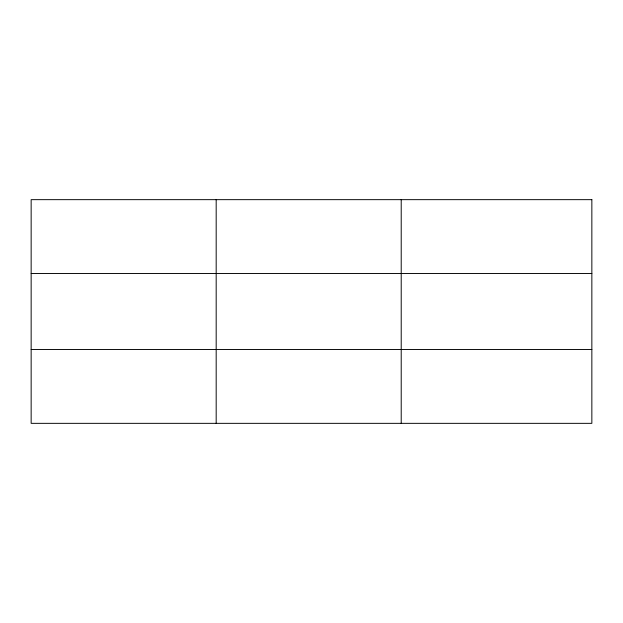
<?xml version="1.0" encoding="UTF-8"?>
<svg xmlns="http://www.w3.org/2000/svg" width="623" height="623" viewBox="0 0 623 623"><rect width="100%" height="100%" fill="white"/><g stroke="black" fill="none" stroke-linecap="round" stroke-linejoin="round"><path stroke-width="0.93" d="M216.181 199.656L216.181 423.344M401.212 199.656L401.212 423.344M31.15 273.474L591.85 273.474M31.15 349.526L591.85 349.526M591.85 199.656L591.85 423.344L31.15 423.344L31.15 199.656L591.85 199.656"/></g></svg>
